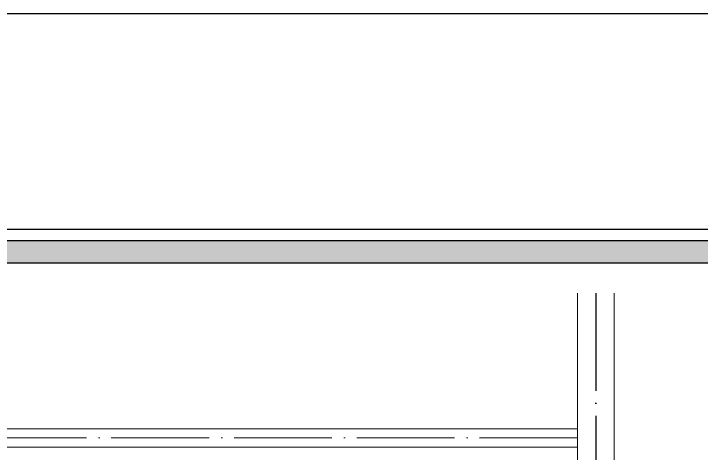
# Model space of a CAD drawing. Header units: millimetres. Extents: x 56222 to 3066687, y -650199 to -121287.
# Drawn here: x 148727.1 to 148895.7, y -177042.8 to -176934.9 of the extents above; entities that cross this region are included whole.
import ezdxf

# ---------------------------------------------------------------- set-up
doc = ezdxf.new("R2010")
doc.units = ezdxf.units.MM
doc.header["$MEASUREMENT"] = 0
doc.linetypes.add('ACAD_ISO04W100', pattern=[30, 24, -3, 0, -3])
for name, color, linetype, lineweight in [('GROUND FLOOR', 7, 'Continuous', 9), ('NAME PLATE', 7, 'Continuous', 25), ('X_PLOT', 1, 'Continuous', 9), ('XX~SLAB ( BEAM )~ ( DIM )', 7, 'Continuous', 9)]:
    doc.layers.add(name, color=color, linetype=linetype, lineweight=lineweight)

# ---------------------------------------------------------------- blocks, each defined once
blk = doc.blocks.new('LAYOUT FILE')
at = {"layer": 'NAME PLATE', "true_color": 0xd39e00}
h = blk.add_hatch(color=42, dxfattribs=at)
h.paths.add_polyline_path([(3346889.83, -513806.18), (3346889.83, -514260.7), (3347535.56, -514260.7), (3347535.56, -513806.18)])
h.paths.add_polyline_path([(3346894.36, -513810.71), (3347531.03, -513810.71), (3347531.03, -514256.17), (3346894.36, -514256.17)], flags=16)
at = {"layer": 'NAME PLATE', "color": 42, "true_color": 0xd39e00}
for points in [[(3346887.56, -513803.91), (3347537.83, -513803.91), (3347537.83, -514262.96), (3346887.56, -514262.96)], [(3346889.83, -513806.18), (3347535.56, -513806.18), (3347535.56, -514260.7), (3346889.83, -514260.7)], [(3346894.36, -513810.71), (3347531.03, -513810.71), (3347531.03, -514256.17), (3346894.36, -514256.17)]]:
    blk.add_lwpolyline(points, close=True, dxfattribs=at)

msp = doc.modelspace()

# ---------------------------------------------------------------- linework, layer by layer
at = {"layer": 'GROUND FLOOR'}
for p, q in [((148865.3473, -177003.4938), (148865.3473, -177524.4266)), ((148865.3473, -177003.4938), (148865.3473, -177100.5427)), ((148874.3473, -177003.4938), (148874.3473, -177524.4266)), ((148365.0973, -177036.7927), (148865.3473, -177036.7927)), ((148369.5973, -177041.2927), (148865.3473, -177041.2927))]:
    msp.add_line(p, q, dxfattribs=at)
at = {"layer": 'GROUND FLOOR', "color": 1, "linetype": 'ACAD_ISO04W100'}
msp.add_line((148869.8473, -177003.4938), (148869.8473, -177387.0427), dxfattribs=at)
msp.add_lwpolyline([(148865.3473, -177039.0427), (148367.3473, -177039.0427), (148367.3473, -177501.5427), (148865.3473, -177501.5427)], dxfattribs=at)
at = {"layer": 'X_PLOT', "linetype": 'ACAD_ISO04W100', "lineweight": 30}
msp.add_line((148869.8473, -177003.4938), (148869.8473, -177524.4266), dxfattribs=at)
at = {"layer": 'XX~SLAB ( BEAM )~ ( DIM )', "color": 244, "lineweight": 30, "true_color": 0x991b1e}
msp.add_lwpolyline([(150032.5975, -176934.95), (147249.7124, -176934.95), (147249.7124, -177588.0074), (150032.5975, -177588.0074)], close=True, dxfattribs=at)

# ---------------------------------------------------------------- block references
at = {"layer": 'NAME PLATE', "lineweight": 0, "xscale": 1.209046105522275, "yscale": 1.209046105522275, "zscale": 1.209046105522275}
msp.add_blockref('LAYOUT FILE', (-3898268.7081, 444224.8067, 0.1256), dxfattribs=at)

doc.saveas('drawing.dxf')
